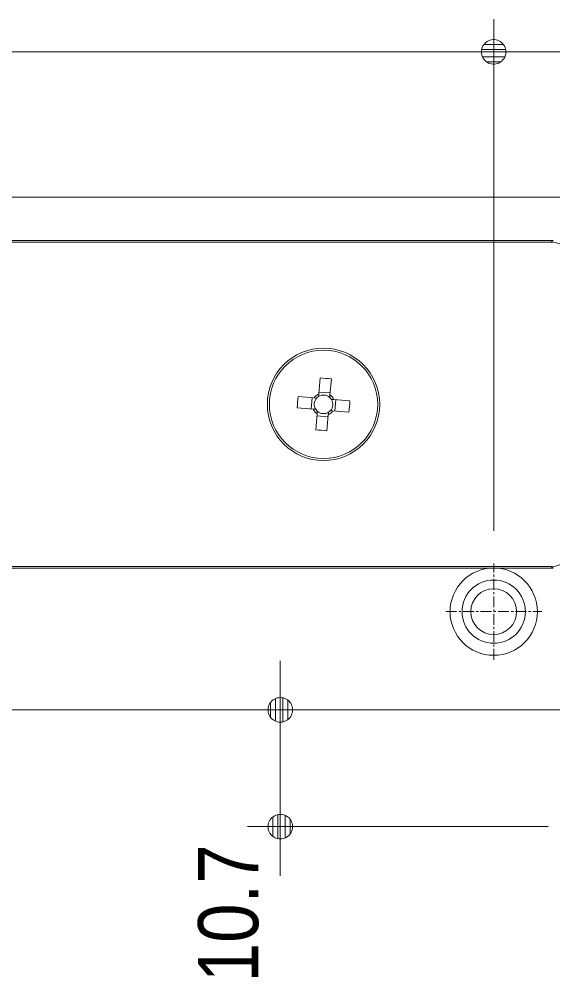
# Model space of a CAD drawing. Units: millimetres, scale not verified. Extents: x -4547 to 4547, y -2284 to 2284.
# Drawn here: x -1955.6 to -1711, y 1233.2 to 1672 of the extents above; entities that cross this region are included whole.
import ezdxf
from ezdxf.enums import TextEntityAlignment as Align

# ---------------------------------------------------------------- set-up
doc = ezdxf.new("R2010")
doc.units = ezdxf.units.MM
doc.header["$LTSCALE"] = 20
doc.linetypes.add('CHAIN1', pattern=[8, 5, -1, 1, -1])
for name, color, linetype, lineweight in [('0-0_2寸法-2', 7, 'Continuous', 9), ('0-1_0', 7, 'Continuous', 9), ('0-2_2寸法-1', 7, 'Continuous', 9), ('0-4_3一般', 7, 'Continuous', 9)]:
    doc.layers.add(name, color=color, linetype=linetype, lineweight=lineweight)
doc.styles.add('ＭＳ Ｐゴシック', font='')
doc.styles.get('ＭＳ Ｐゴシック').set_extended_font_data('MS PGothic')

# ---------------------------------------------------------------- blocks, each defined once
blk = doc.blocks.new('_Dot')
at = {"layer": '0-1_0'}
for p, q in [((-10, 0), (-20, 0)), ((9.78, 2), (-9.78, 2)), ((7.99, 6), (-7.99, 6)), ((9.16, -3.98), (-9.16, -3.98)), ((6, -7.98), (-6, -7.98))]:
    blk.add_line(p, q, dxfattribs=at)
for points in [[(10, 0), (9.92, 1.25), (9.69, 2.49), (9.3, 3.68), (8.76, 4.82), (8.09, 5.88), (7.29, 6.85), (6.37, 7.71), (5.36, 8.44), (4.26, 9.05), (3.09, 9.51), (1.87, 9.82), (0.63, 9.98), (-0.63, 9.98), (-1.87, 9.82), (-3.09, 9.51), (-4.26, 9.05), (-5.36, 8.44), (-6.37, 7.71), (-7.29, 6.85), (-8.09, 5.88), (-8.76, 4.82), (-9.3, 3.68), (-9.69, 2.49), (-9.92, 1.25), (-10, 0), (0, 0)], [(-10, 0), (-9.92, -1.25), (-9.69, -2.49), (-9.3, -3.68), (-8.76, -4.82), (-8.09, -5.88), (-7.29, -6.85), (-6.37, -7.71), (-5.36, -8.44), (-4.26, -9.05), (-3.09, -9.51), (-1.87, -9.82), (-0.63, -9.98), (0.63, -9.98), (1.87, -9.82), (3.09, -9.51), (4.26, -9.05), (5.36, -8.44), (6.37, -7.71), (7.29, -6.85), (8.09, -5.88), (8.76, -4.82), (9.3, -3.68), (9.69, -2.49), (9.92, -1.25), (10, 0), (0, 0)]]:
    blk.add_lwpolyline(points, close=True, dxfattribs=at)
blk = doc.blocks.new('グループ-75')
at = {"layer": '0-4_3一般'}
for p, q in [((-7240, 31810), (-19460, 31810)), ((-7409.5, 31410), (-19410.5, 31410)), ((-7423.5, 31395.9), (-15660, 31395.9)), ((-7409.5, 31410), (-7423.5, 31395.9)), ((-7401.7, 31409.4), (-7409.5, 31410)), ((-9553.4, 30005.2), (-9540.6, 30151.9)), ((-9438, 30143), (-9450.8, 29996.2)), ((-9551.8, 30023), (-9449.2, 30014)), ((-9743, 29982), (-9596.2, 29969.2)), ((-9623, 29868.2), (-9614, 29970.8)), ((-9573, 29967.2), (-9596.2, 29969.2)), ((-9553.4, 30005.2), (-9555.4, 29982)), ((-9452.8, 29973), (-9450.8, 29996.2)), ((-9414.8, 29953.4), (-9438, 29955.4)), ((-9414.8, 29953.4), (-9268.1, 29940.6)), ((-9397, 29951.8), (-9406, 29849.2)), ((-9605.2, 29866.6), (-9751.9, 29879.4)), ((-9605.2, 29866.6), (-9582, 29864.6)), ((-9567.2, 29847), (-9569.2, 29823.8)), ((-9447, 29852.8), (-9423.8, 29850.8)), ((-9277, 29838), (-9423.8, 29850.8)), ((-9582, 29677), (-9569.2, 29823.8)), ((-9468.2, 29797), (-9570.8, 29806)), ((-9466.6, 29814.8), (-9479.4, 29668.1)), ((-9466.6, 29814.8), (-9464.6, 29838)), ((-19410.5, 28410), (-7409.5, 28410)), ((-15660, 28424.1), (-7423.5, 28424.1)), ((-7423.5, 28424.1), (-7409.5, 28410)), ((-19460, 27110), (-7240, 27110))]:
    blk.add_line(p, q, dxfattribs=at)
at = {"layer": '0-4_3一般', "linetype": 'CHAIN1'}
for p, q in [((-7950, 27570), (-7950, 28450)), ((-8390, 28010), (-7510, 28010))]:
    blk.add_line(p, q, dxfattribs=at)
at = {"layer": '0-4_3一般'}
blk.add_lwpolyline([(-7409.5, 28410), (-7401.7, 28410.6)], dxfattribs=at)
for centre, radius in [((-9510, 29910), 515), ((-9510, 29910), 496.7), ((-7950, 28010), 400), ((-7950, 28010), 290), ((-7950, 28010), 210)]:
    blk.add_circle(centre, radius, dxfattribs=at)
for centre, radius, start, end in [((-7423.6, 31195.9), 200, 0.02044, 89.97956), ((-9729.9, 27391.1), 2767.3, 83.94428, 86.07697), ((-6991.1, 29690.1), 2767.3, 173.94428, 176.07697), ((-9510, 29910), 104.6, 114.50874, 145.5125), ((-9510, 29910), 85.1, 137.76952, 212.25173), ((-9510, 29910), 85.1, 122.25173, 137.76952), ((-9510, 29910), 85.1, 47.76952, 122.25173), ((-9510, 29910), 85.1, 32.25173, 47.76952), ((-9510, 29910), 104.6, 24.50874, 55.5125), ((-9510, 29910), 85.1, 317.76952, 32.25173), ((-12028.9, 30129.9), 2767.3, 353.94428, 356.07697), ((-9510, 29910), 104.6, 204.50874, 235.5125), ((-9510, 29910), 85.1, 212.25173, 227.76952), ((-9510, 29910), 85.1, 227.76952, 302.25173), ((-9510, 29910), 104.6, 294.50874, 325.5125), ((-9510, 29910), 85.1, 302.25173, 317.76952), ((-9290.1, 32428.9), 2767.3, 263.94428, 266.07697), ((-7423.6, 28624.1), 200, 270.02044, 359.97956)]:
    blk.add_arc(centre, radius, start, end, dxfattribs=at)
blk = doc.blocks.new('グループ-76')
at = {"layer": '0-4_3一般'}
blk.add_blockref('グループ-75', (0, 0), dxfattribs=at)
blk = doc.blocks.new('グループ-83')
at = {"layer": '0-4_3一般'}
blk.add_blockref('グループ-76', (0, 0), dxfattribs=at)

msp = doc.modelspace()

# ---------------------------------------------------------------- linework, layer by layer
at = {"layer": '0-0_2寸法-2'}
for p, q in [((-1738.12, 1437.5), (-1738.12, 1672)), ((-1749.38, 1657), (-1760.64, 1657)), ((-1653.12, 1657), (-1738.12, 1657)), ((-1835.92, 1366.76), (-1835.92, 1378.01)), ((-1713.13, 1355.5), (-1850.92, 1355.5)), ((-1835.92, 1302), (-1835.92, 1355.5)), ((-1713.13, 1302), (-1850.92, 1302)), ((-1835.92, 1290.74), (-1835.92, 1279.49))]:
    msp.add_line(p, q, dxfattribs=at)
at = {"layer": '0-2_2寸法-1'}
for p, q in [((-1738.12, 1437.5), (-1738.12, 1672)), ((-2266.87, 1657), (-1749.38, 1657))]:
    msp.add_line(p, q, dxfattribs=at)

# ---------------------------------------------------------------- block references
at = {"layer": '0-0_2寸法-2', "xscale": 0.5627563, "yscale": 0.5627563}
msp.add_blockref('_Dot', (-1738.12, 1657), dxfattribs=at)
for p, rotation in [((-1835.92, 1355.5), 270), ((-1835.92, 1302), 90)]:
    msp.add_blockref('_Dot', p, dxfattribs=dict(at, rotation=rotation))
at = {"layer": '0-2_2寸法-1', "xscale": 0.5627563, "yscale": 0.5627563}
msp.add_blockref('_Dot', (-1738.12, 1657), dxfattribs=at)
at = {"layer": '0-4_3一般', "xscale": 0.05, "yscale": 0.05}
msp.add_blockref('グループ-83', (-1340.62, 0), dxfattribs=at)

# ---------------------------------------------------------------- texts
at = {"layer": '0-0_2寸法-2', "style": 'ＭＳ Ｐゴシック', "width": 0.9}
msp.add_text('10.7', height=27.57, rotation=90, dxfattribs=at).set_placement((-1837.78, 1230.69), align=Align.BOTTOM_LEFT)

doc.saveas('drawing.dxf')
